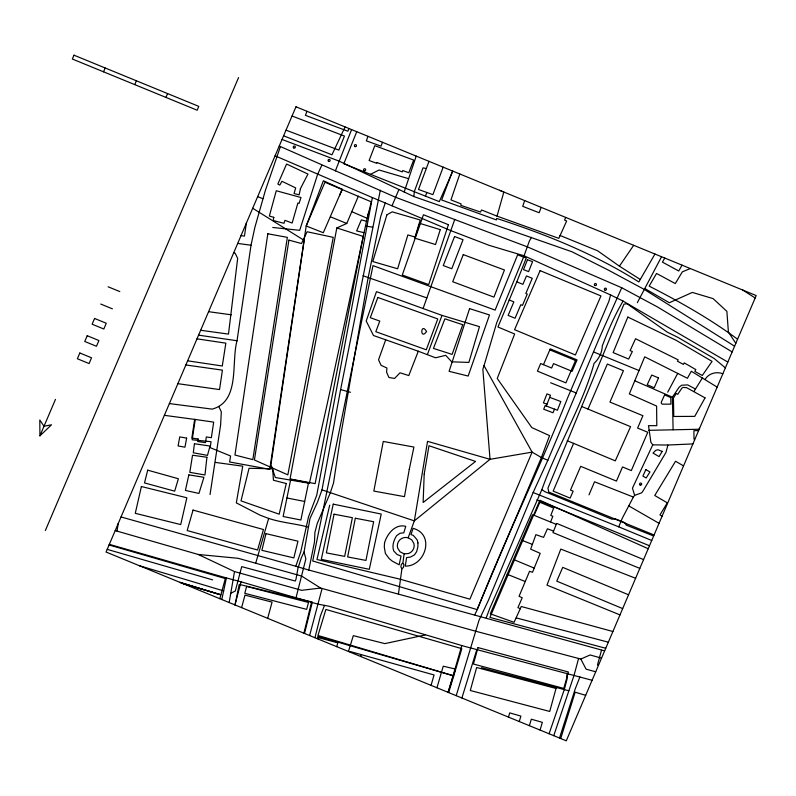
<?xml version="1.0" encoding="UTF-8"?>
<svg xmlns="http://www.w3.org/2000/svg" width="796" height="796" viewBox="0 0 796 796"><rect width="100%" height="100%" fill="white"/><g stroke="black" fill="none" stroke-linecap="round" stroke-linejoin="round"><path stroke-width="1.19" d="M734.589 346.21L644.332 289.455L608.413 270.142L572.025 251.795L413.88 196.562L414.278 191.697L423.024 167.856L426.308 168.533L428.994 161.349M229.158 602.532L234.512 571.588L198.214 554.464L115.211 530.584M279.217 146.106L280.431 146.554L265.396 190.363L254.859 227.437L251.019 245.238L237.029 340.748C230.939 362.538 240.551 401.373 212.154 409.124L169.389 403.582M200.662 330.27L228.482 334.101L237.666 258.382L235.109 253.158L233.646 252.939M604.642 650.879L398.428 594.105L401.92 568.732L403.433 567.379L403.98 564.623L402.846 563.299L404.129 553.827L400.119 551.857L397.702 548.155A8.418 8.278 -4.3 0 1 408.149 537.768L414.338 520.883L427.551 441.352L490.028 459.312L532.106 452.128L541.399 457.541L547.847 460.287L598.98 338.887L621.736 287.754L527.489 246.899L395.522 197.249L280.431 146.554M210.044 494.555L220.611 425.024L221.308 411.84L218.89 406.736M246.352 223.139L244.452 236.094L241.039 235.616M230.999 593.159L235.298 591.01L241.715 566.633L295.286 581.03L296.012 579.1L297.963 568.235L301.256 557.976L304.032 552.016L309.992 518.495L317.544 502.107L321.992 489.878L340.608 389.612L380.309 190.254M117.002 531.061L118.286 523.38M252.7 208.273L304.181 240.402L270.958 464.536L275.346 477.52L309.395 483.291L327.166 404.159L367.155 218.283L371.354 201.876L324.937 182.244L306.201 225.994L269.764 469.332L229.636 461.978L230.561 455.979L210.194 447.66L211.03 441.7L192.174 439.78L195.259 419.472L164.374 415.333M275.068 155.817L372.349 197.557L316.738 495.212L308.51 516.912L300.709 552.056L295.794 566.245L121.032 516.952M336.817 227.925L290.043 478.963L315.136 483.63L363.225 236.442L336.817 227.925L346.767 223.467L358.389 196.114M109.341 544.345L226.422 577.946L221.786 599.517M286.938 497.978L290.719 479.321L308.52 482.824L300.878 519.997L283.137 516.505L286.938 497.978L304.679 501.47M235.049 604.95L239.238 584.403L312.35 602.075L304.52 633.447M398.428 594.105L308.778 570.045L314.46 542.185L314.908 532.405L317.246 523.499L330.35 492.674L333.504 483.082L340.797 435.183L368.15 277.585L380.697 216.552L385.254 202.96L372.349 197.557M219.835 598.711L225.328 578.553L109.072 544.991M234.919 604.9L241.069 581.826L317.704 604.104L329.056 606.234L464.327 646.282L592.095 680.291M329.713 505.142L316.977 559.508L400.408 579.259L469.889 599.179L532.106 452.128L484.028 365.663L496.734 322.659L523.609 257.009L529.43 240.909L531.469 237.367M314.967 637.735L320.42 615.935L324.509 605.368M303.883 633.188L311.515 602.343M601.517 650.213L597.478 664.939L598.492 665.277M367.981 215.049L368.707 212.204M309.614 635.536L322.101 588.473L475.411 631.158L580.811 659.058L590.095 654.969L601.537 658.143M317.305 638.69L317.922 636.352L453.72 675.864L461.819 648.67L325.892 609.447L317.972 635.467L453.72 675.864L448.675 692.58M385.254 202.96L450.785 230.611L489.102 245.327L523.987 255.765L610.582 294.948L608.92 301.226L567.747 397.582C539.499 469.003 505.5 537.957 477.361 609.428L474.754 614.82M692.918 443.919L667.914 445.034L665.953 452.456L643.158 490.734L641.675 492.824L634.631 495.361L633.377 497.072L622.392 518.027L618.701 526.833L533.131 492.525L488.436 600.284L478.983 620.383L456.217 695.674M578.602 658.411L574.045 675.336L553.747 735.683M241.596 607.637L244.989 595.11L272.063 602.134L267.675 618.333M336.738 646.66L337.803 642.82L318.718 637.745L318.33 639.118M448.188 692.381L461.799 645.566M295.973 597.955L305.863 558.892L304.032 552.016M565.648 217.398L564.603 220.074L566.653 220.999L558.832 238.352L497.032 216.134L503.838 192.045L499.57 190.294M215.378 462.406L242.74 466.177L236.322 502.873L260.053 515.161L268.65 518.425L255.705 563.22M431.054 685.356L434.069 674.958L350.349 651.586L350.17 652.173M436.944 687.774L443.233 666.202L455.511 669.068L448.048 692.321M360.618 656.461L361.145 654.65M486.187 617.935L489.839 608.184L541.897 489.57C557.001 446.715 582.005 407.015 594.105 363.324C598.881 359.006 602.144 352.369 602.283 345.991C608.054 330.579 614.711 315.296 623.079 301.077L727.833 362.071M508.465 717.106L509.719 712.888L520.883 716.082L519.261 721.534M529.38 725.683L531.31 719.206L542.355 722.35L540.066 730.071M413.88 196.562L404.179 191.975L416.209 156.096M461.899 698.002L476.874 649.387M348.439 651.466L353.315 635.646L384.826 643.616L425.134 634.989M560.702 738.529L575.16 692.182L585.677 695.336M559.518 738.051L575.1 689.237L579.916 676.918M484.028 365.663L482.854 369.284L490.028 459.312L414.338 520.883L321.992 489.878M459.819 173.986L450.944 199.895L461.123 203.935L460.794 205.318L480.505 212.054L481.56 209.965L497.032 216.134M549.071 733.763L564.334 689.465L567.05 679.078L566.941 673.207M524.693 200.592L522.693 206.323L539.131 212.741L541.19 207.368M423.173 308.301L454.775 219.417M556.285 524.355L553.578 531.091L547.429 528.793L543.568 537.38L535.897 534.653L530.663 549.16L540.205 553.339L532.504 572.284L529.549 571.309L519.062 596.294L522.206 597.756L517.947 607.587L520.246 608.771L514.077 622.313L490.296 613.815L532.594 514.723L556.285 524.355L556.762 523.42L643.576 559.598M385.702 339.802L378.548 359.802L381.075 365.344L386.936 368.011L386.577 372.2L388.945 377.493L394.587 378.438L400.03 372.787L408.796 375.563L418.288 351.225L435.541 357.782L445.71 355.334L451.74 361.832L468.874 362.419L479.471 326.668L442.009 315.395L376.478 291.635L366.21 321.027L373.513 335.524L418.288 351.225M426.308 168.533L418.497 189.478L432.895 194.652L443.163 167.15M427.432 354.439L442.009 315.395M368.001 136.325L366.309 140.842L381.035 146.156L382.498 142.275M452.516 170.991L441.671 199.975L496.386 219.925L496.694 218.432C546.335 234.482 594.682 254.033 638.85 281.953L654.949 254.033M306.977 111.291L305.405 115.33L347.882 131.211L348.937 128.504M335.395 170.901L351.593 129.589M546.961 404.239L550.504 395.264L546.961 393.911L543.429 402.895L546.961 404.239L546.255 406L545.151 405.582L543.708 409.224L553.041 412.756L554.484 409.134L557.409 410.238L560.832 401.552L549.678 397.333M392.02 205.816L398.925 189.488L339.205 161.16L282.053 139.459M516.793 281.864L526.265 258.053L517.629 254.849L495.122 310.112L372.976 265.625L312.709 561.001L477.083 609.587L541.399 457.541L549.568 435.631L531.827 427.601L497.241 378.468L514.664 334.012L497.948 327.017L516.793 281.864L522.892 284.341L526.464 275.943L532.275 278.292L525.838 293.495L527.26 294.072L522.455 305.395L520.803 304.719L515.082 318.241L508.117 315.405L513.858 301.873L509.122 299.953M425.412 196.114L426.875 192.483M550.633 521.818L552.852 516.286L550.782 515.44L553.668 508.087L539.857 502.236L534.206 515.171M356.747 131.708L343.812 163.747L439.293 201.627L452.864 171.13M553.578 531.091L552.971 532.584L639.815 568.404M725.365 367.861L714.151 358.489L677.585 337.205L667.247 332.141L627.148 303.783L623.994 304.122L547.966 488.117L548.792 492.077L654.073 534.982M667.914 445.034L652.76 444.865L650.879 442.268L648.511 425.661L656.799 425.661L656.61 406.06L629.328 393.93L644.71 356.827L687.416 378.269L691.316 371.254L717.146 387.115M589 494.853L594.542 481.779L633.377 497.072M342.2 189.309L323.305 232.74L306.201 225.994L323.375 180.742L342.2 189.309L339.494 195.657M103.54 71.819L105.181 67.978M134.743 84.615L136.385 80.774M165.946 97.41L167.588 93.58M39.919 435.84L51.501 424.805L44.009 426.238L39.8 419.999L39.919 435.84L55.471 399.373M45.352 530.524L238.561 77.59M543.459 364.668L550.255 348.847L577.03 359.911L572.125 371.324L553.528 363.633L551.628 368.041L540.683 363.523L537.419 371.125L565.896 382.886L575.528 360.479L576.593 360.926M549.817 349.872L570.543 358.419L570.971 357.414M587.995 409.074L630.571 426.666L615.288 460.864L573.598 443.362L553.17 491.082L570.165 498.117L573.15 491.162L570.503 490.057L580.702 466.337L616.452 481.102L622.522 466.954L631.308 470.585L647.775 432.248L637.606 428.059L642.919 415.711L609.945 402.07L623.437 370.697L607.338 364.051L587.995 409.074L581.488 406.438M520.246 608.771L521.241 606.492L612.9 631.517M321.773 165.309L317.624 174.364L299.694 230.323L272.739 227.467M533.131 492.525L547.847 460.287M652.76 444.865L632.462 488.147L634.631 495.361M345.076 126.922L331.952 154.792L283.605 135.817M637.347 302.639L661.546 256.73M667.705 392.179L677.704 373.394M664.76 258.053L662.451 262.133L678.729 270.998L682.043 265.148M694.142 391.164L702.589 377.652M699.604 428.238L698.808 429.253L673.117 429.8L672.391 397.184L679.247 387.055L681.704 385.224L687.674 384.886L695.465 389.045M559.936 235.427L597.597 250.78L619.407 266.182L633.686 245.307M705.176 379.344C708.599 373.314 716.589 371.244 722.838 373.782M402.846 563.299L401.363 564.195L400.895 566.991L401.92 568.732M370.518 174.334L379.035 170.006L408.617 178.672M690.331 268.541L682.341 271.854L675.287 283.555L656.541 273.456L649.168 286.132C679.893 301.813 709.853 318.758 737.584 339.215M322.101 588.473L320.569 588.035L301.724 590.324L234.512 571.588M404.129 553.827L408.368 553.568A8.368 8.229 -4.3 0 0 413.89 543.509L411.781 539.917L408.149 537.768M698.619 430.556L693.903 430.686L694.003 438.994L694.629 439.899M648.67 430.328L673.117 429.8M198.214 554.464L238.143 558.304L301.594 576.055L320.569 588.035M237.706 243.427L251.019 245.238M208.582 311.684L231.268 314.808M185.866 364.956L222.422 370.14L219.527 389.572L177.876 383.672M198.572 335.156L237.029 340.748M197 338.847L225.845 343.156L222.283 366.001L187.627 360.817M372.618 227.159L365.593 226.084M308.171 527.012C295.077 523.609 281.476 522.644 268.65 518.425M241.069 581.826L226.422 577.946M364.13 232.711L356.638 230.91L361.334 219.895L366.638 221.308M481.391 667.685L568.871 690.799M516.216 617.895L608.343 642.193M605.746 648.272L489.908 617.407L539.897 500.276L648.213 548.733M308.778 570.045L295.794 566.245M595.716 671.784L586.085 669.147L580.811 659.058M340.608 389.612L350.509 392.269M107.201 549.359L212.631 579.876M223.716 590.94L139.419 565.727M182.463 583.378L220.701 594.781L179.856 582.314M180.861 582.722L220.701 594.781M426.855 297.913L363.036 275.764M257.635 196.702L262.879 198.652M546.255 406L554.484 409.134M292.052 116.017L344.439 136.046L338.847 150.106L286.013 130.166M521.708 540.275L532.365 544.365M635.606 578.274L560.792 549.081L546.981 585.12L619.985 614.91M550.613 382.757L576.374 393.015M653.635 536.007L626.203 525.081L624.84 522.723L621.099 521.111L615.378 518.932L611.955 519.201L544.693 491.59L541.897 489.57M507.241 574.294L525.221 581.508M330.469 216.82L346.767 223.467M593.756 352.021L639.019 370.538M536.872 499.868L649.486 545.738M570.543 358.419L575.528 360.479M108.087 286.779L119.788 291.575M100.714 304.052L112.415 308.848M567.25 440.735L573.598 443.362M618.701 526.833L651.725 540.494M628.561 594.791L562.732 567.369L556.762 581.14L622.671 608.592M513.519 559.479L534.156 568.085M351.782 211.676L367.155 218.283M634.78 380.767L672.391 397.184M610.582 294.948L623.079 301.077M398.925 189.488L404.179 191.975M621.736 287.754L657.496 306.967L732.161 351.922M644.83 288.59L669.346 302.729L692.331 292.421L713.107 298.619L726.877 311.365L728.4 331.992L735.812 343.365M628.75 505.878L659.048 523.32M683.535 465.909L675.565 461.242L654.75 495.49L667.307 502.843L659.964 514.903L662.103 516.156M742.658 290.003L755.175 297.973M640.312 279.495L619.407 266.182M417.94 542.952L417.88 546.882L416.666 551.638L414.537 554.812L410.487 557.051L406.587 557.608L405.303 566.125C425.353 566.344 435.432 534.464 413.134 528.345L410.955 534.564L413.313 535.419L415.781 538.215L417.313 540.156L417.94 542.952M424.198 474.078L423.134 502.495L475.55 461.421L428.984 445.74L424.198 474.078M384.548 542.832L384.289 547.101L385.403 553.459L389.105 558.513L392.319 561.16L399.164 564.802L401.035 556.086L397.035 554.464L393.741 550.951C391.801 545.738 393.811 540.176 396.587 535.678L400.109 533.24L403.791 532.842L405.761 526.315C395.254 523.619 387.204 533.827 384.548 542.832M206.93 457.262L204.96 474.973L189.796 472.336L192.532 455.222L206.93 457.262M194.423 443.74L193.299 452.775L207.477 455.382L210.025 446.058L194.423 443.74M267.824 233.775L234.959 455.053L252.81 459.63L287.356 237.367L267.824 233.775M198.065 438.984L197.687 441.511L205.468 442.646L206.333 436.954L211.348 437.691L213.686 422.129L194.662 419.373L191.836 438.079L198.065 438.984M288.928 240.113L254.421 459.979L287.834 474.864L333.245 237.347L307.107 231.755L301.525 243.526L288.928 240.113M409.263 469.361L404.477 496.654L373.831 491.072L383.264 441.452L413.92 447.053L409.263 469.361M186.642 438.108L184.961 447.193L178.085 445.949L179.757 436.885L186.642 438.108M334.051 514.186L326.36 552.892L344.678 556.374L352.369 517.679L334.051 514.186M355.324 518.236L347.643 556.941L365.951 560.424L373.642 521.718L355.324 518.236M273.804 217.348L273.167 220.492L283.963 223.308L284.978 220.323L292.142 223.049L297.913 202.97L299.107 203.378L300.968 197.517L276.262 190.742L269.356 216.044L273.804 217.348M300.42 188.692L299.127 194.841L294.052 193.528L295.694 187.916L281.953 181.299L279.814 185.07L277.854 184.075L286.58 164.036L307.943 174.065L300.42 188.692M333.235 504.137L321.315 559.369L369.304 569.309L381.224 514.067L333.235 504.137M188.841 474.874L185.398 490.435L198.94 493.44L203.915 477.292L188.841 474.874M141.389 486.525L135.28 513.32L180.722 524.584L186.851 497.789L141.389 486.525M286.271 483.52L279.187 514.196L240.999 500.883L249.058 468.277L272.65 468.804L273.446 480.247L286.271 483.52M265.983 533.648L261.874 550.344L293.833 557.906L297.963 541.2L265.983 533.648M426.576 331.524C419.82 340.927 420.646 321.475 426.576 331.524M147.698 470.157L144.504 482.923L174.672 491.172L178.394 478.754L147.698 470.157M246.631 586.423L244.78 593.309L306.649 609.378L308.52 602.482L246.631 586.423M556.026 688.46L549.718 711.445L470.307 690.49L476.625 667.506L556.026 688.46M478.038 647.596L473.421 664.013L563.797 688.421L568.414 672.003L478.038 647.596M193.05 510.087L187.169 530.554L257.576 550.006L263.466 529.519L193.05 510.087M386.896 214.84L372.777 261.546L397.642 268.779L407.87 234.929L415.084 237.019L420.228 219.985L392.219 211.855L386.896 214.84M440.268 229.646L435.512 244.531L414.945 238.193L419.711 223.338L440.268 229.646M469.58 308.639L449.093 371.324L468.157 376.05L489.51 314.957L469.58 308.639M448.417 224.691L428.706 284.58L402.288 275.028L423.452 214.741L448.417 224.691M462.745 324.738L452.108 354.389L433.452 348.409L444.894 318.818L462.745 324.738M377.841 297.465L370.299 317.694L379.782 321.077L375.821 331.703L426.278 349.792L437.78 318.937L377.841 297.465M377.055 162.553L376.767 163.329L369.115 160.503L374.826 145.678L413.671 160.066L408.776 172.762L402.796 170.553L402.279 171.896L377.055 162.553M454.546 236.541L443.263 265.565L451.78 268.74L463.053 239.715L454.546 236.541M463.262 254.611L452.715 281.744L493.928 297.127L504.465 269.993L463.262 254.611M527.459 259.715L523.509 269.655L528.614 271.605L532.564 261.665L527.459 259.715M627.835 317.057L613.129 352.588L628.651 359.066L632.352 351.504L630.094 350.598L635.576 338.748L678.152 359.852L677.466 361.245L683.485 364.419L684.232 362.876L695.803 369.573L694.848 371.434L702.311 375.473L712.062 361.364L676.083 340.29L627.835 317.057M73.978 55.183L72.346 59.023L197.149 110.216L198.781 106.375L73.978 55.183M79.839 352.996L77.381 358.747L89.082 363.553L91.54 357.792L79.839 352.996M87.212 335.723L84.754 341.474L96.455 346.28L98.913 340.519L87.212 335.723M94.575 318.45L92.117 324.201L103.818 329.007L106.276 323.246L94.575 318.45M295.983 106.783L106.057 552.046L566.274 740.817L756.2 295.565L295.983 106.783M540.106 270.63L514.564 329.683L575.399 354.976L600.94 295.933L540.106 270.63M658.501 377.901L654.232 387.771L647.208 384.737L651.725 375.045L658.501 377.901M664.62 394.846L661.257 402.318L661.456 403.453L662.272 404.169L670.938 404.139L670.769 397.612L664.62 394.846M645.845 469.61L642.889 476.078L646.163 477.988L649.964 471.938L645.845 469.61M705.047 397.881L694.749 416.378L673.774 416.467L673.436 398L676.341 393.443L677.734 394.328L681.913 388.12L683.117 387.393L686.689 387.722L705.047 397.881M662.192 451.402L659.088 456.596L653.018 453.103L655.645 450.417L657.904 449.73L662.192 451.402M640.083 484.983A1.055 1.035 -4.3 0 0 641.675 484.087A1.055 1.035 -4.3 0 0 640.093 483.182A1.055 1.035 -4.3 0 0 640.083 484.983M354.907 146.554A1.055 1.035 -4.3 0 0 356.499 145.658A1.055 1.035 -4.3 0 0 354.916 144.753A1.055 1.035 -4.3 0 0 354.907 146.554M293.764 147.956A1.055 1.035 -4.3 0 0 295.356 147.061A1.055 1.035 -4.3 0 0 293.774 146.156A1.055 1.035 -4.3 0 0 293.764 147.956M328.579 161.309A1.055 1.035 -4.3 0 0 330.161 160.414A1.055 1.035 -4.3 0 0 328.589 159.508A1.055 1.035 -4.3 0 0 328.579 161.309M604.88 290.082A1.055 1.035 -4.3 0 0 606.472 289.187A1.055 1.035 -4.3 0 0 604.89 288.281A1.055 1.035 -4.3 0 0 604.88 290.082M364.1 170.662A1.055 1.035 -4.3 0 0 365.692 169.767A1.055 1.035 -4.3 0 0 364.11 168.861A1.055 1.035 -4.3 0 0 364.1 170.662M594.881 285.436A1.055 1.035 -4.3 0 0 596.473 284.54A1.055 1.035 -4.3 0 0 594.891 283.635A1.055 1.035 -4.3 0 0 594.881 285.436"/></g></svg>
